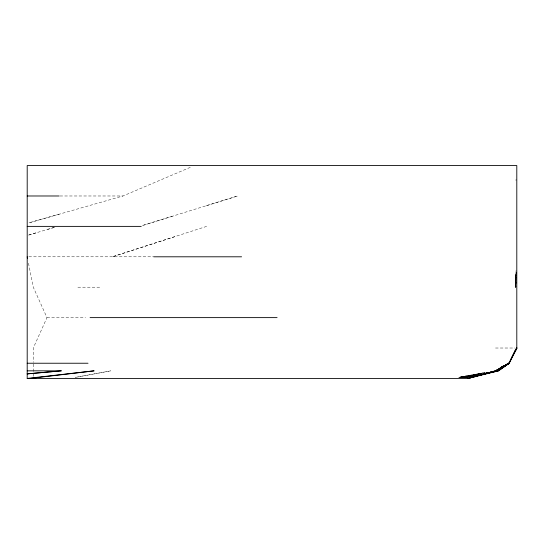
<?xml version="1.0" encoding="UTF-8"?>
<svg xmlns="http://www.w3.org/2000/svg" width="544" height="544" viewBox="0 0 544 544"><rect width="100%" height="100%" fill="white"/><g stroke="black" fill="none" stroke-linecap="round" stroke-linejoin="round"><path stroke-width="0.41" stroke-dasharray="2.72 2.04" d="M516.127 281.289L515.97 287.198L516.134 282.132M516.12 277.909L515.821 287.198L516.127 278.752M516.127 275.38L515.712 287.198L516.113 277.066M516.208 272.843L515.542 287.198L516.181 272L515.44 287.198L516.1 272L515.29 287.198L516.12 270.314M516.032 180.764L516.12 179.078M28.478 263.201L33.286 287.198L46.974 317.621L33.286 348.017L33.286 362.392M59.133 214.227L28.798 222.884L122.992 195.983L192.12 166.559M206.625 226.379L112.35 256.802L175.209 236.538M172.353 216.247L142.113 225.638L237.64 195.983L205.013 206.115M28.757 235.049L37.332 232.472M47.484 229.425L55.284 227.086L28.798 235.035M467.5 377.352L474.028 375.904M467.561 377.352L472.518 376.264M466.16 377.373L476 375.251M466.215 377.373L476.156 375.251M464.773 377.4L476.306 374.979M464.726 377.42L476.129 375.054M463.434 377.42L479.135 374.211M479.958 374.041L481.61 373.708M463.379 377.441L475.633 374.966M462.046 377.441L478.638 374.143M479.475 373.973L481.134 373.646M461.999 377.468L481.705 373.585M460.7 377.468L483.16 373.096M461.468 377.325L482.882 373.211M460.034 377.352L482.963 373.007M460.088 377.352L482.412 373.164M75.521 377.366L110.833 370.838L75.521 377.373M484.969 372.504L458.687 377.373L484.962 372.504M458.748 377.373L482.814 372.966M59.969 195.983L122.992 195.983M28.866 256.802L153.394 256.802M77.887 287.198L100.191 287.198M46.974 317.621L85.503 317.621M495.516 348.017L514.862 348.017M33.286 364.079L33.286 378.434"/><path stroke-width="0.82" d="M476.836 375.775L498.134 370.838L509.198 363.236L516.8 348.017L516.8 165.566L27.2 165.566L27.2 378.434L468.139 378.434L498.556 370.838L509.198 363.236L508.368 363.236M507.083 364.133L496.495 370.838L498.134 370.838L509.055 363.236L516.8 348.017L508.926 363.236L497.726 370.838L483.167 374.258M511.068 358.89L516.8 348.017L514.27 352.362M512.142 356.714L516.8 348.017L513.244 354.538M514.393 352.362L516.8 348.017M509.055 363.236L497.726 370.838L483.745 373.986M508.926 363.236L497.304 370.838L483.494 373.986M507.26 364.133L496.876 370.838L483.82 373.728M496.495 370.838L507.219 364.133M504.954 365.344L496.067 370.838L505.043 365.344M499.154 368.723L503.336 366.194M499.195 368.723L503.431 366.194M503.091 366.194L500.949 367.458L503.173 366.194M495.516 370.838L468.139 378.434L495.516 370.838L509.198 363.236M476.694 375.775L481.549 374.632M484.085 373.728L497.304 370.838L508.776 363.236L496.876 370.838L491.076 372.076M483.616 373.66L488.587 372.606M30.246 378.434L94.105 370.838L27.2 378.434M61.261 370.838L27.2 373.878L61.261 370.838L27.2 370.838M27.2 195.983L59.133 195.983M27.2 226.379L141.236 226.379M153.707 256.802L241.584 256.802M90.059 317.621L277.086 317.621M27.2 363.236L88.019 363.236M27.2 256.802L27.52 258.4M497.753 369.566L495.659 370.838L497.78 369.566"/></g></svg>
